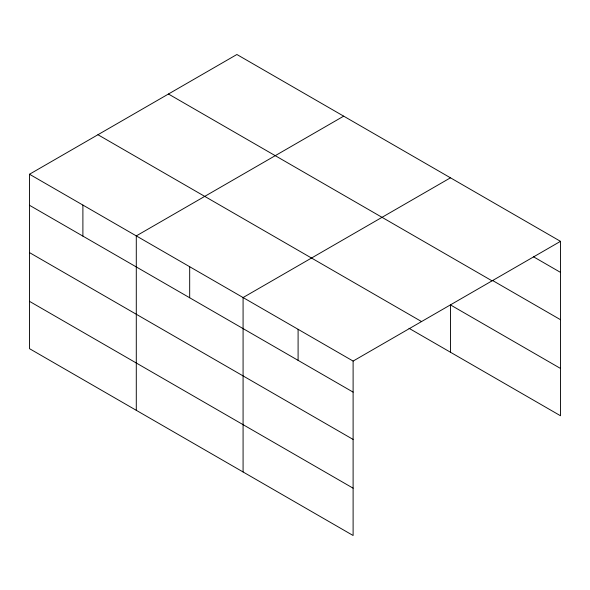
<?xml version="1.0" encoding="UTF-8"?>
<svg xmlns="http://www.w3.org/2000/svg" width="590" height="590" viewBox="0 0 590 590"><rect width="100%" height="100%" fill="white"/><g stroke="black" fill="none" stroke-linecap="round" stroke-linejoin="round"><path stroke-width="0.89" d="M29.5 174.242L353.108 361.073L353.108 535.499L29.5 348.661L29.5 174.242L236.892 54.501L560.5 241.34L560.5 415.758L409.032 328.313M343.682 116.156L136.29 235.897L136.29 410.316M450.472 177.811L243.08 297.552L243.08 471.971M353.108 361.073L560.5 241.34M533.389 256.731L560.5 272.381M492.731 280.575L560.5 319.699M168.452 94.017L492.06 280.847M560.5 368.448L450.472 304.919L450.472 352.237M97.94 134.727L421.548 321.557M29.5 205.283L353.108 392.121M29.5 252.601L353.108 439.432M29.5 301.35L353.108 488.181M298.098 329.308L298.098 360.357M189.685 266.724L189.685 297.766M82.895 205.069L82.895 236.111"/></g></svg>
